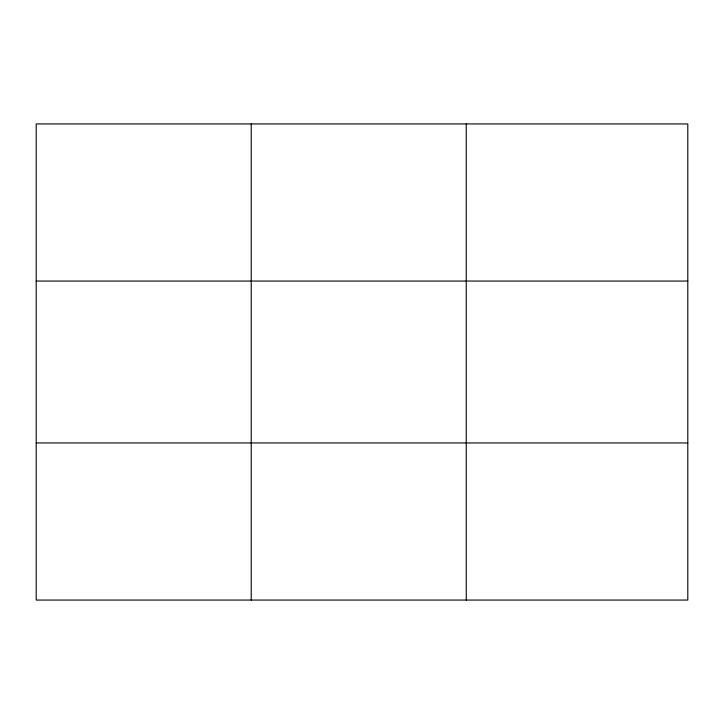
<?xml version="1.0" encoding="UTF-8"?>
<svg xmlns="http://www.w3.org/2000/svg" width="724" height="724" viewBox="0 0 724 724"><rect width="100%" height="100%" fill="white"/><g stroke="black" fill="none" stroke-linecap="round" stroke-linejoin="round"><path stroke-width="1.09" d="M251.228 600.06L251.228 123.94M466.256 600.06L466.256 123.94M687.8 281.057L687.8 123.94L36.2 123.94L36.2 600.06L687.8 600.06L687.8 281.057L36.2 281.057M36.2 442.943L687.8 442.943"/></g></svg>
